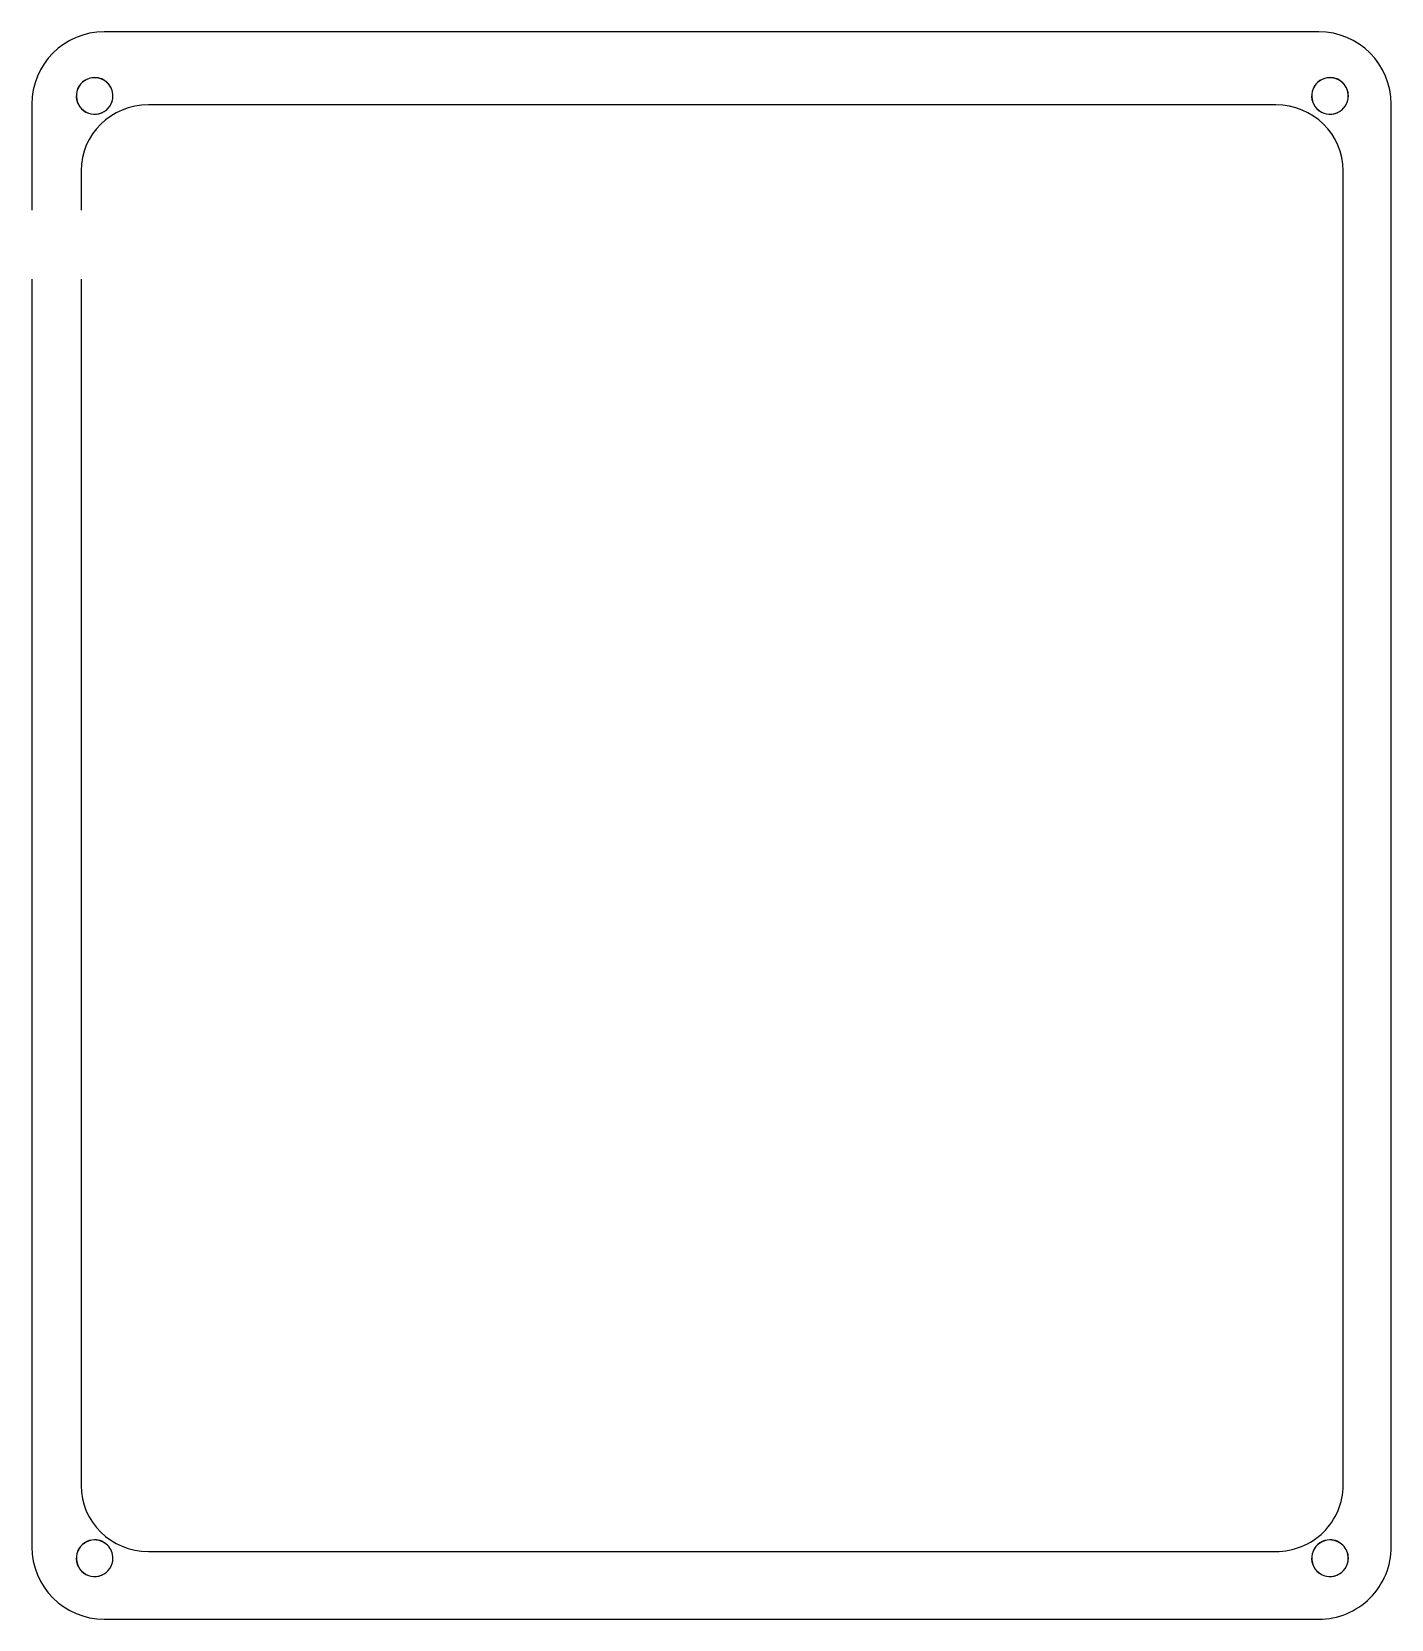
# Model space of a CAD drawing. Extents: x 2326384 to 5469561, y 1337067 to 5007820.
import ezdxf

# ---------------------------------------------------------------- set-up
doc = ezdxf.new("R2010")
doc.units = 0
doc.layers.get('0').update_dxf_attribs({"linetype": 'CONTINUOUS'})

msp = doc.modelspace()

# ---------------------------------------------------------------- linework, layer by layer
at = {"color": 1}
for p, q in [((5301924.66455, 5007818.777713), (2494020.306194, 5007818.777713)), ((2471891.407435, 4901853.672022), (2471891.407435, 4901853.672022)), ((5328071.210846, 4901853.672022), (5328071.210846, 4901853.672022)), ((2326384.225098, 4840013.005934), (2326384.225098, 4595240.355402)), ((5202812.10065, 4838882.13815), (2595941.301842, 4838882.13815)), ((5469560.745645, 1504873.15971), (5469560.745645, 4840013.005934)), ((2440307.224301, 4685962.439486), (2440307.224301, 4595240.191292)), ((5358446.17819, 1646683.308129), (5358446.17819, 4685962.439486)), ((2326384.225098, 4435511.300041), (2326384.225098, 1504873.15971)), ((2440307.224301, 4435511.134978), (2440307.224301, 1646683.308129)), ((2471891.407435, 1520641.02818), (2471891.407435, 1520641.02818)), ((5328071.210846, 1520641.02818), (5328071.210846, 1520641.02818)), ((2595941.301842, 1493763.609465), (5202812.10065, 1493763.609465)), ((2494020.306194, 1337067.387932), (5301924.66455, 1337067.387932))]:
    msp.add_line(p, q, dxfattribs=at)
at = {"color": 7}
for p, q in [((2471603.540494, 4901619.303882), (2471603.540494, 4901619.303882)), ((5327783.343905, 4901619.303882), (5327783.343905, 4901619.303882)), ((2471603.540494, 1520406.50129), (2471603.540494, 1520406.50129)), ((5327783.343905, 1520406.50129), (5327783.343905, 1520406.50129))]:
    msp.add_line(p, q, dxfattribs=at)
at = {"color": 1}
for points in [[(2494020.306194, 5007820.099018), (2401437.241567, 5007819.369285), (2326384.225098, 4932689.788362), (2326384.225098, 4840013.00594)], [(5469559.425676, 4840013.005934), (5469559.425676, 4932689.058625), (5394507.000178, 5007818.04798), (5301924.66455, 5007818.777713)], [(2471891.407435, 4901853.672022), (2454769.156098, 4901853.672022), (2439332.871889, 4891539.476665), (2432780.469978, 4875720.579104)], [(2501825.623013, 4889454.513951), (2493886.575431, 4897393.561532), (2483118.916197, 4901853.672022), (2471891.407435, 4901853.672022)], [(2514224.781084, 4859520.298373), (2514224.781084, 4870747.807135), (2509764.670595, 4881515.466369), (2501825.623013, 4889454.513951)], [(5328071.210846, 4901853.672022), (5310948.95951, 4901853.672022), (5295512.675301, 4891539.476665), (5288960.273389, 4875720.579104)], [(5358005.426424, 4889454.513951), (5350066.378843, 4897393.561532), (5339298.719609, 4901853.672022), (5328071.210846, 4901853.672022)], [(5370404.584496, 4859520.298373), (5370404.584496, 4870747.807135), (5365944.474006, 4881515.466369), (5358005.426424, 4889454.513951)], [(2432780.469978, 4875720.579104), (2426228.068067, 4859901.681544), (2429849.931828, 4841693.342824), (2441957.191857, 4829586.082795)], [(2488091.688167, 4820409.360916), (2503910.585727, 4826961.762827), (2514224.781084, 4842398.047036), (2514224.781084, 4859520.298373)], [(5288960.273389, 4875720.579104), (5282407.871478, 4859901.681544), (5286029.735239, 4841693.342824), (5298136.995268, 4829586.082795)], [(5344271.491578, 4820409.360916), (5360090.389138, 4826961.762827), (5370404.584496, 4842398.047036), (5370404.584496, 4859520.298373)], [(2595941.301842, 4838883.342242), (2509986.776032, 4838882.677244), (2440307.224301, 4770417.851787), (2440307.224301, 4685962.439491)], [(2441957.191857, 4829586.082795), (2454064.451886, 4817478.822765), (2472272.790606, 4813856.959004), (2488091.688167, 4820409.360916)], [(5358444.952725, 4685962.439486), (5358444.952725, 4770417.186785), (5288765.949653, 4838881.473152), (5202812.10065, 4838882.13815)], [(5298136.995268, 4829586.082795), (5310244.255298, 4817478.822765), (5328452.594018, 4813856.959004), (5344271.491578, 4820409.360916)], [(2440307.224301, 1646683.308129), (2440307.901095, 1562228.36606), (2509987.2546, 1493764.274456), (2595941.301842, 1493763.609465)], [(5312862.012262, 1538552.752226), (5342049.063527, 1567230.758707), (5358446.17819, 1606126.482422), (5358446.17819, 1646683.308129)], [(2471891.407435, 1520641.02818), (2454769.156098, 1520641.02818), (2439332.871889, 1510326.832823), (2432780.469978, 1494507.935262)], [(2501825.623013, 1508241.870108), (2493886.575431, 1516180.91769), (2483118.916197, 1520641.02818), (2471891.407435, 1520641.02818)], [(2514224.781084, 1478307.65453), (2514224.781084, 1489535.163293), (2509764.670595, 1500302.822527), (2501825.623013, 1508241.870108)], [(5202812.10065, 1493763.609465), (5244088.824394, 1493763.609465), (5283674.960997, 1509874.745746), (5312862.012262, 1538552.752226)], [(5328071.210846, 1520641.02818), (5310948.95951, 1520641.02818), (5295512.675301, 1510326.832823), (5288960.273389, 1494507.935262)], [(5358005.426424, 1508241.870108), (5350066.378843, 1516180.91769), (5339298.719609, 1520641.02818), (5328071.210846, 1520641.02818)], [(5370404.584496, 1478307.65453), (5370404.584496, 1489535.163293), (5365944.474006, 1500302.822527), (5358005.426424, 1508241.870108)], [(2326384.225098, 1504873.15971), (2326384.954084, 1412196.893289), (2401437.757041, 1337068.117658), (2494020.306194, 1337067.387932)], [(2432780.469978, 1494507.935262), (2426228.068067, 1478689.037702), (2429849.931828, 1460480.698982), (2441957.191857, 1448373.438952)], [(2488091.688167, 1439196.717074), (2503910.585727, 1445749.118985), (2514224.781084, 1461185.403194), (2514224.781084, 1478307.65453)], [(5288960.273389, 1494507.935262), (5282407.871478, 1478689.037702), (5286029.735239, 1460480.698982), (5298136.995268, 1448373.438952)], [(5344271.491578, 1439196.717074), (5360090.389138, 1445749.118985), (5370404.584496, 1461185.403194), (5370404.584496, 1478307.65453)], [(5420461.274264, 1386216.560564), (5451899.13781, 1417686.247286), (5469560.745645, 1460368.301944), (5469560.745645, 1504873.15971)], [(2441957.191857, 1448373.438952), (2454064.451886, 1436266.178923), (2472272.790606, 1432644.315162), (2488091.688167, 1439196.717074)], [(5298136.995268, 1448373.438952), (5310244.255298, 1436266.178923), (5328452.594018, 1432644.315162), (5344271.491578, 1439196.717074)], [(5301924.66455, 1337067.387932), (5346384.517548, 1337067.387932), (5389023.410718, 1354746.873842), (5420461.274264, 1386216.560564)]]:
    msp.add_open_spline(points, degree=3, dxfattribs=at)
at = {"color": 7}
for points in [[(2471603.540494, 4901619.303882), (2454481.289157, 4901619.303882), (2439045.004949, 4891305.108525), (2432492.603037, 4875486.210964)], [(2501537.756072, 4889220.145811), (2493598.70849, 4897159.193392), (2482831.049256, 4901619.303882), (2471603.540494, 4901619.303882)], [(2513936.914144, 4859285.930233), (2513936.914144, 4870513.438995), (2509476.803654, 4881281.098229), (2501537.756072, 4889220.145811)], [(5327783.343905, 4901619.303882), (5310661.092569, 4901619.303882), (5295224.80836, 4891305.108525), (5288672.406449, 4875486.210964)], [(5357717.559483, 4889220.145811), (5349778.511902, 4897159.193392), (5339010.852668, 4901619.303882), (5327783.343905, 4901619.303882)], [(5370116.717555, 4859285.930233), (5370116.717555, 4870513.438995), (5365656.607065, 4881281.098229), (5357717.559483, 4889220.145811)], [(2432492.603037, 4875486.210964), (2425940.201126, 4859667.313404), (2429562.064887, 4841458.974684), (2441669.324916, 4829351.714655)], [(2487803.821226, 4820174.992776), (2503622.718786, 4826727.394687), (2513936.914144, 4842163.678896), (2513936.914144, 4859285.930233)], [(5288672.406449, 4875486.210964), (5282120.004537, 4859667.313404), (5285741.868298, 4841458.974684), (5297849.128327, 4829351.714655)], [(5343983.624637, 4820174.992776), (5359802.522198, 4826727.394687), (5370116.717555, 4842163.678896), (5370116.717555, 4859285.930233)], [(2441669.324916, 4829351.714655), (2453776.584945, 4817244.454625), (2471984.923665, 4813622.590864), (2487803.821226, 4820174.992776)], [(5297849.128327, 4829351.714655), (5309956.388357, 4817244.454625), (5328164.727077, 4813622.590864), (5343983.624637, 4820174.992776)], [(2471603.540494, 1520406.50129), (2454481.289157, 1520406.50129), (2439045.004949, 1510092.305933), (2432492.603037, 1494273.408372)], [(2501537.756072, 1508007.343218), (2493598.70849, 1515946.3908), (2482831.049256, 1520406.50129), (2471603.540494, 1520406.50129)], [(2513936.914144, 1478073.12764), (2513936.914144, 1489300.636403), (2509476.803654, 1500068.295637), (2501537.756072, 1508007.343218)], [(5327783.343905, 1520406.50129), (5310661.092569, 1520406.50129), (5295224.80836, 1510092.305933), (5288672.406449, 1494273.408372)], [(5357717.559483, 1508007.343218), (5349778.511902, 1515946.3908), (5339010.852668, 1520406.50129), (5327783.343905, 1520406.50129)], [(5370116.717555, 1478073.12764), (5370116.717555, 1489300.636403), (5365656.607065, 1500068.295637), (5357717.559483, 1508007.343218)], [(2432492.603037, 1494273.408372), (2425940.201126, 1478454.510812), (2429562.064887, 1460246.172092), (2441669.324916, 1448138.912062)], [(2487803.821226, 1438962.190184), (2503622.718786, 1445514.592095), (2513936.914144, 1460950.876304), (2513936.914144, 1478073.12764)], [(5288672.406449, 1494273.408372), (5282120.004537, 1478454.510812), (5285741.868298, 1460246.172092), (5297849.128327, 1448138.912062)], [(5343983.624637, 1438962.190184), (5359802.522198, 1445514.592095), (5370116.717555, 1460950.876304), (5370116.717555, 1478073.12764)], [(2441669.324916, 1448138.912062), (2453776.584945, 1436031.652033), (2471984.923665, 1432409.788272), (2487803.821226, 1438962.190184)], [(5297849.128327, 1448138.912062), (5309956.388357, 1436031.652033), (5328164.727077, 1432409.788272), (5343983.624637, 1438962.190184)]]:
    msp.add_open_spline(points, degree=3, dxfattribs=at)

doc.saveas('drawing.dxf')
